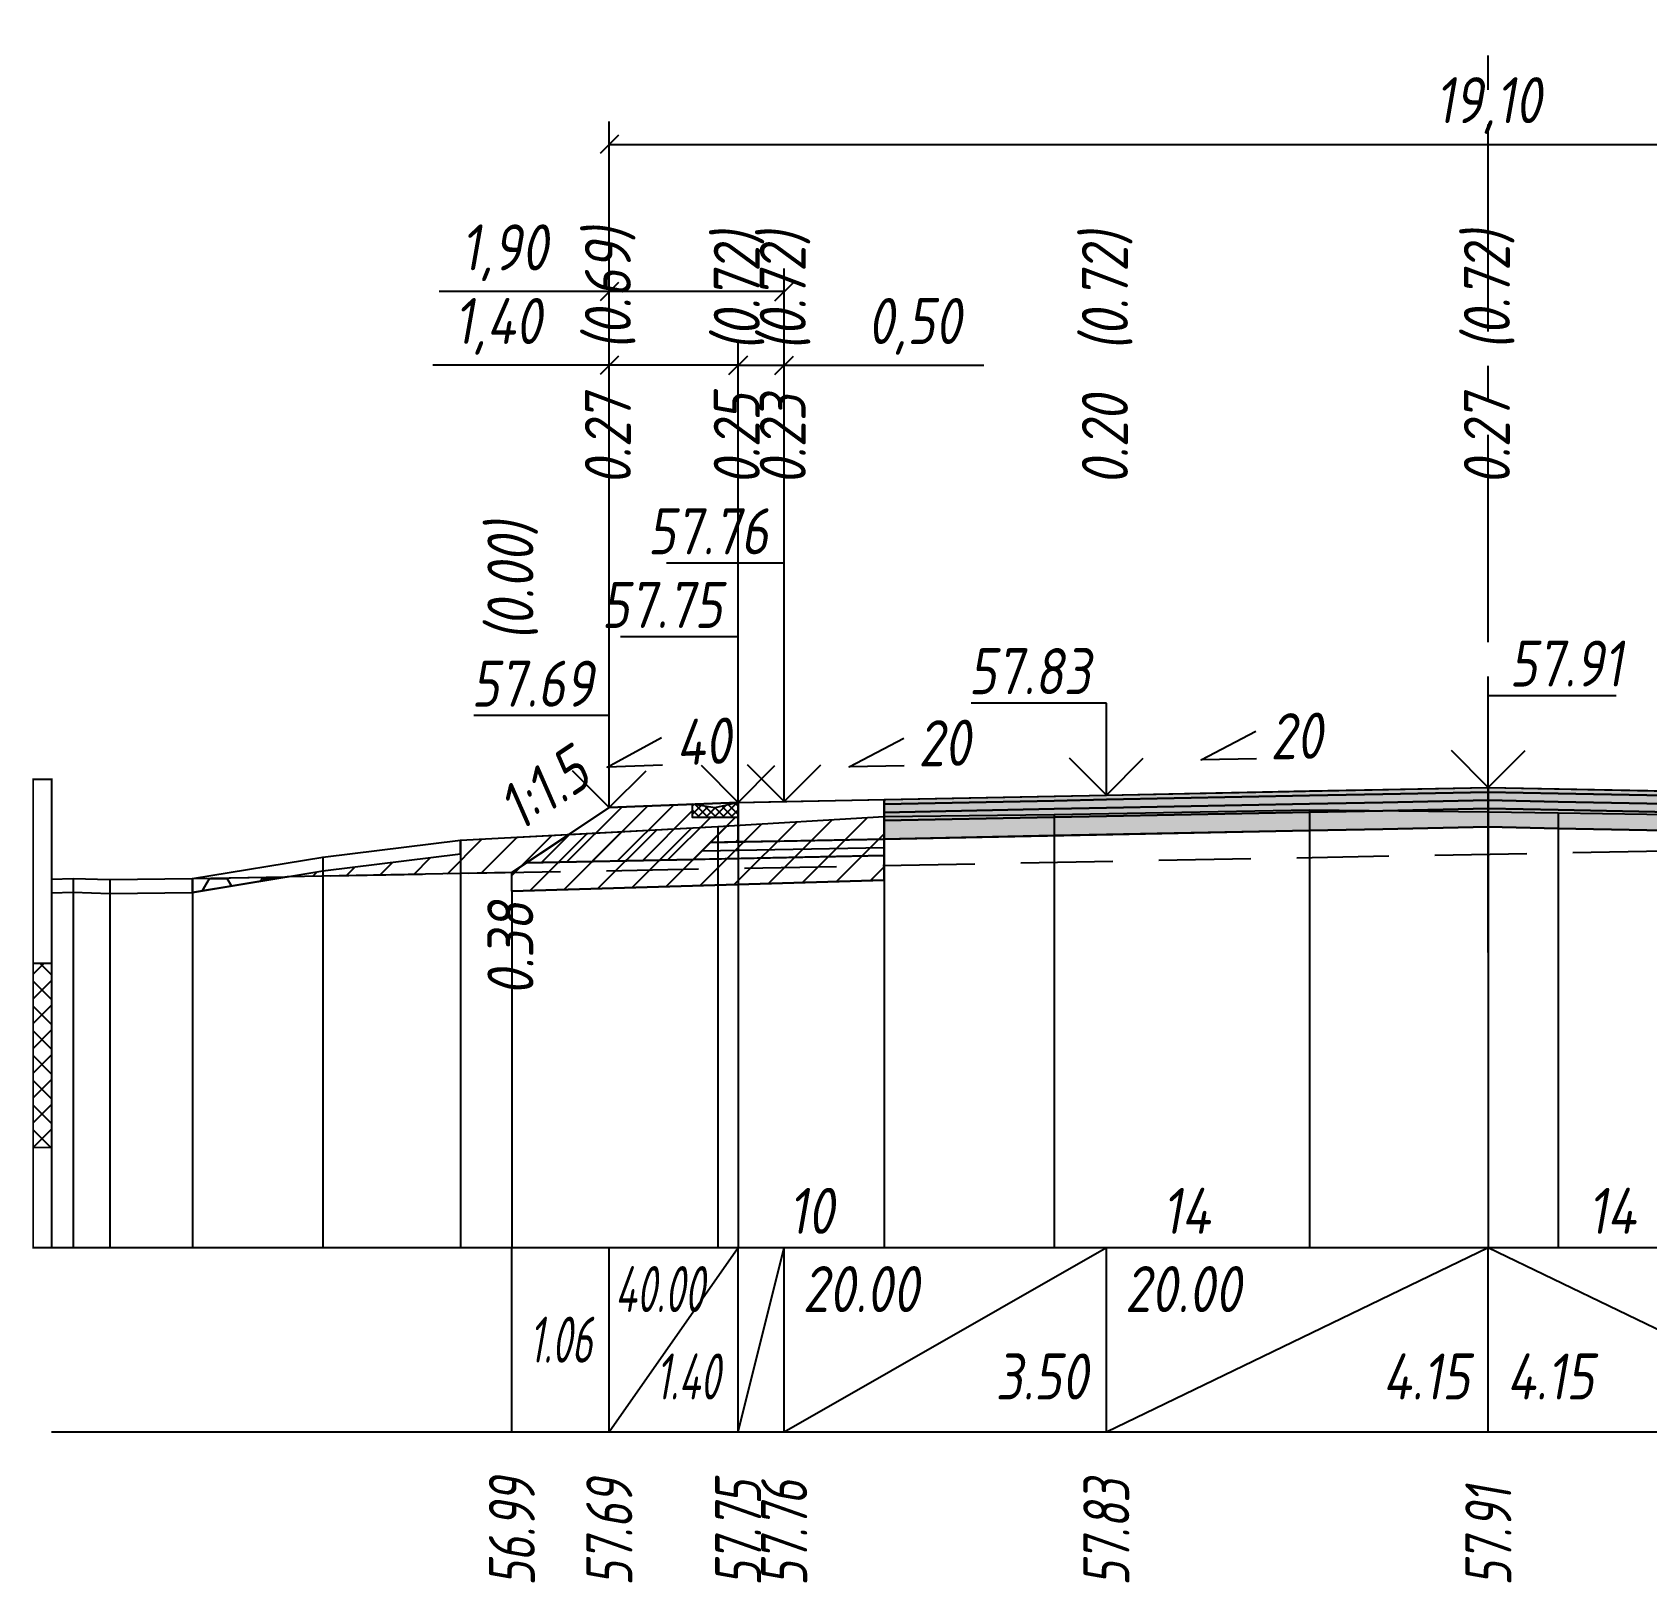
# Model space of a CAD drawing. Extents: x -717 to 1451, y -133302 to 233.
# Drawn here: x 78.9 to 166.6, y -65983.2 to -65899 of the extents above; entities that cross this region are included whole.
import ezdxf
from ezdxf.enums import TextEntityAlignment as Align

# ---------------------------------------------------------------- set-up
doc = ezdxf.new("R2010")
doc.units = 0
doc.linetypes.add('осевая2', pattern=[1.125, 0.75, -0.125, 0.125, -0.125])
doc.linetypes.add('штриховая', pattern=[0.75, 0.5, -0.25])
for name, color, linetype in [('Интерполированный поперечник', 2, 'Continuous'), ('Код_514', 1, 'Continuous'), ('Контур_0', 7, 'Continuous'), ('Контур_2521', 7, 'Continuous'), ('Контур_2564', 7, 'Continuous'), ('Контур_2660', 7, 'Continuous'), ('Контур_2665', 7, 'Continuous'), ('Контур_400', 7, 'Continuous'), ('Контур_508', 7, 'Continuous'), ('Контур_512', 7, 'Continuous'), ('Контур_513', 7, 'Continuous'), ('Контур_818', 7, 'Continuous'), ('Красный поперечник', 1, 'Continuous'), ('Линейка абсолютных высот', 7, 'Continuous'), ('Объём_2501', 7, 'Continuous'), ('Объём_2564', 7, 'Continuous'), ('Объём_2650', 7, 'Continuous'), ('Объём_2660', 7, 'Continuous'), ('Объём_2661', 7, 'Continuous'), ('Объём_2665', 7, 'Continuous'), ('Объём_2666', 7, 'Continuous'), ('Объём_2667', 7, 'Continuous'), ('Объём_2668', 7, 'Continuous'), ('Объём_2669', 7, 'Continuous'), ('Объём_2675', 7, 'Continuous'), ('Объём_2753', 7, 'Continuous'), ('Ось', 1, 'осевая2'), ('Откосы', 7, 'Continuous'), ('Отметки покрытия', 7, 'Continuous'), ('Рабочие отметки', 7, 'Continuous'), ('Рабочие отметки доп.', 7, 'Continuous'), ('Слои выравнивания', 7, 'Continuous'), ('Таблица', 7, 'Continuous'), ('Уклоны проезжей части', 7, 'Continuous'), ('Черный поперечник', 3, 'Continuous')]:
    doc.layers.add(name, color=color, linetype=linetype)
for name, color, linetype, true_color in [('Контур_2540', 2, 'Continuous', 0xffff00), ('Контур_2560', 2, 'Continuous', 0xffff00), ('Контур_2561', 7, 'Continuous', 0xff8040), ('Контур_2562', 3, 'Continuous', 0x00ff00), ('Контур_2563', 7, 'Continuous', 0xff8000), ('Контур_2570', 7, 'Continuous', 0x80ff00), ('Контур_2725', 7, 'Continuous', 0x323232), ('Контур_2736', 4, 'Continuous', 0x00ffff), ('Контур_2737', 4, 'Continuous', 0x00ffff), ('Контур_2738', 4, 'Continuous', 0x00ffff), ('Контур_2739', 4, 'Continuous', 0x00ffff), ('Контур_2741', 4, 'Continuous', 0x00ffff), ('Контур_2742', 4, 'Continuous', 0x00ffff), ('Контур_2743', 4, 'Continuous', 0x00ffff), ('Контур_2744', 7, 'Continuous', 0xa4ffff), ('Контур_2745', 7, 'Continuous', 0xa4ffff), ('Контур_2747', 4, 'Continuous', 0x00ffff), ('Контур_2748', 4, 'Continuous', 0x00ffff), ('Контур_2749', 4, 'Continuous', 0x00ffff), ('Контур_2750', 4, 'Continuous', 0x00ffff), ('Контур_2751', 4, 'Continuous', 0x00ffff), ('Контур_2752', 4, 'Continuous', 0x00ffff), ('Контур_2760', 7, 'Continuous', 0x323232), ('Контур_2761', 7, 'Continuous', 0x323232), ('Контур_2762', 7, 'Continuous', 0x323232), ('Контур_2763', 7, 'Continuous', 0x323232), ('Контур_402', 7, 'Continuous', 0xff6464), ('Контур_703', 4, 'Continuous', 0x00ffff), ('Контур_705', 4, 'Continuous', 0x00ffff), ('Контур_707', 4, 'Continuous', 0x00ffff), ('Контур_720', 131, 'Continuous', 0xaaffff), ('Объём_2500', 7, 'Continuous', 0xc0c0c0), ('Объём_2520', 7, 'Continuous', 0x80ffff), ('Объём_2540', 2, 'Continuous', 0xffff00), ('Объём_2560', 2, 'Continuous', 0xffff00), ('Объём_2561', 7, 'Continuous', 0xff8040), ('Объём_2562', 3, 'Continuous', 0x00ff00), ('Объём_2563', 7, 'Continuous', 0xff8000), ('Объём_2600', 7, 'Continuous', 0x808000), ('Объём_2746', 2, 'Continuous', 0xffff00)]:
    doc.layers.add(name, color=color, linetype=linetype, true_color=true_color)
doc.styles.get("Standard").update_dxf_attribs({"font": 'txt', "height": 2.5})
doc.styles.add('М', font='romand.shx', dxfattribs={"width": 0.8, "oblique": 10, "height": 2.5})
doc.dimstyles.new('ISO-25', dxfattribs={"dimtxt": 2.5, "dimasz": 2.5, "dimexe": 1.25, "dimexo": 0.625, "dimtad": 1, "dimtxsty": 'Standard', "dimcen": 2.5, "dimadec": 0, "dimazin": 0, "dimtfac": 1, "dimtmove": 0, "dimatfit": 3, "dimfxl": 1, "dimarcsym": 0})

# ---------------------------------------------------------------- blocks, each defined once
blk = doc.blocks.new('_Oblique')
at = {"color": 0, "linetype": 'ByBlock', "lineweight": -2}
blk.add_line((-0.5, -0.5), (0.5, 0.5), dxfattribs=at)
blk = doc.blocks.new('*D1588')
at = {"color": 0, "lineweight": -2, "transparency": 16777216}
for p, q in [((110.293, -65940.527), (110.293, -65915.807)), ((117.293, -65940.247), (117.293, -65915.807)), ((110.293, -65917.057), (100.703, -65917.057)), ((117.293, -65917.057), (110.293, -65917.057))]:
    blk.add_line(p, q, dxfattribs=at)
at = {"layer": 'Defpoints', "color": 0, "transparency": 16777216}
for p in [(117.293, -65917.057), (110.293, -65941.152), (117.293, -65940.872)]:
    blk.add_point(p, dxfattribs=at)
at = {"color": 0, "lineweight": -2, "transparency": 16777216, "rotation": 180}
blk.add_blockref('_Oblique', (110.293, -65917.057), dxfattribs=at)
at = {"color": 0, "lineweight": -2, "transparency": 16777216}
blk.add_blockref('_Oblique', (117.293, -65917.057), dxfattribs=at)
at = {"color": 0, "transparency": 16777216, "insert": (104.243, -65914.944), "char_height": 2.5, "width": 8.75, "attachment_point": 5, "style": 'М'}
blk.add_mtext('1,40', dxfattribs=at)
blk = doc.blocks.new('*D1590')
at = {"color": 0, "lineweight": -2, "transparency": 16777216}
for p, q in [((117.293, -65940.247), (117.293, -65915.807)), ((119.793, -65940.197), (119.793, -65915.807)), ((117.293, -65917.057), (119.793, -65917.057)), ((119.793, -65917.057), (130.632, -65917.057))]:
    blk.add_line(p, q, dxfattribs=at)
at = {"layer": 'Defpoints', "color": 0, "transparency": 16777216}
for p in [(119.793, -65917.057), (117.293, -65940.872), (119.793, -65940.822)]:
    blk.add_point(p, dxfattribs=at)
at = {"color": 0, "lineweight": -2, "transparency": 16777216, "rotation": 180}
blk.add_blockref('_Oblique', (117.293, -65917.057), dxfattribs=at)
at = {"color": 0, "lineweight": -2, "transparency": 16777216}
blk.add_blockref('_Oblique', (119.793, -65917.057), dxfattribs=at)
at = {"color": 0, "transparency": 16777216, "insert": (126.871, -65914.944), "char_height": 2.5, "width": 9.16667, "attachment_point": 5, "style": 'М'}
blk.add_mtext('0,50', dxfattribs=at)
blk = doc.blocks.new('*D1593')
at = {"color": 0, "lineweight": -2, "transparency": 16777216}
for p, q in [((110.293, -65940.527), (110.293, -65911.807)), ((119.793, -65940.197), (119.793, -65911.807)), ((110.293, -65913.057), (101.055, -65913.057)), ((119.793, -65913.057), (110.293, -65913.057))]:
    blk.add_line(p, q, dxfattribs=at)
at = {"layer": 'Defpoints', "color": 0, "transparency": 16777216}
for p in [(119.793, -65913.057), (110.293, -65941.152), (119.793, -65940.822)]:
    blk.add_point(p, dxfattribs=at)
at = {"color": 0, "lineweight": -2, "transparency": 16777216, "rotation": 180}
blk.add_blockref('_Oblique', (110.293, -65913.057), dxfattribs=at)
at = {"color": 0, "lineweight": -2, "transparency": 16777216}
blk.add_blockref('_Oblique', (119.793, -65913.057), dxfattribs=at)
at = {"color": 0, "transparency": 16777216, "insert": (104.596, -65910.944), "char_height": 2.5, "width": 8.75, "attachment_point": 5, "style": 'М'}
blk.add_mtext('1,90', dxfattribs=at)
blk = doc.blocks.new('*D1594')
at = {"color": 0, "lineweight": -2, "transparency": 16777216}
for p, q in [((110.293, -65940.527), (110.293, -65903.807)), ((205.793, -65940.527), (205.793, -65903.807)), ((110.293, -65905.057), (205.793, -65905.057))]:
    blk.add_line(p, q, dxfattribs=at)
at = {"layer": 'Defpoints', "color": 0, "transparency": 16777216}
for p in [(205.793, -65905.057), (110.293, -65941.152), (205.793, -65941.152)]:
    blk.add_point(p, dxfattribs=at)
at = {"color": 0, "lineweight": -2, "transparency": 16777216, "rotation": 180}
blk.add_blockref('_Oblique', (110.293, -65905.057), dxfattribs=at)
at = {"color": 0, "lineweight": -2, "transparency": 16777216}
blk.add_blockref('_Oblique', (205.793, -65905.057), dxfattribs=at)
at = {"color": 0, "transparency": 16777216, "insert": (158.043, -65902.944), "char_height": 2.5, "width": 10.41667, "attachment_point": 5, "style": 'М'}
blk.add_mtext('19,10', dxfattribs=at)

msp = doc.modelspace()

# ---------------------------------------------------------------- hatches: boundary and pattern name
h = msp.add_hatch()
h.set_pattern_fill('ANSI37', color=256, scale=0.1)
h.set_pattern_definition([(45, (116.0429, -65941.10966), (-0.22451, 0.22451), []), (135, (116.0429, -65941.10966), (-0.22451, -0.22451), [])])
h.paths.add_polyline_path([(114.795, -65940.91), (114.793, -65941.613), (117.293, -65941.613), (117.293, -65940.81), (116.035, -65941.11)])
at = {"layer": 'Линейка абсолютных высот'}
h = msp.add_hatch(dxfattribs=at)
h.set_pattern_fill('ANSI37', scale=0.3, style=0)
h.set_pattern_definition([(45.0000013, (0, 0), (-0.67351924, 0.673519211), []), (135.0000003, (0, 0), (-0.673519222, -0.67351923), [])])
h.paths.add_polyline_path([(80, -65959.557), (80, -65949.557), (79, -65949.557), (79, -65959.557)])
at = {"layer": 'Объём_2563'}
h = msp.add_hatch(dxfattribs=at)
h.set_pattern_fill('ANSI31', color=256, scale=0.3)
h.paths.add_polyline_path([(110.293, -65941.09), (114.795, -65940.91), (114.795, -65941.613), (117.293, -65941.613), (117.293, -65942.96), (115.793, -65942.99), (114.875, -65943.908), (105.793, -65944.09)])
at = {"layer": 'Объём_2600'}
h = msp.add_hatch(dxfattribs=at)
h.set_pattern_fill('ANSI31', color=6, scale=0.4)
h.paths.add_polyline_path([(94.737, -65944.527), (102.208, -65943.609), (102.208, -65942.859), (116.19, -65942.121), (125.227, -65941.571), (125.227, -65945.029), (105, -65945.636), (105, -65944.618), (92.787, -65944.848)])
h = msp.add_hatch(dxfattribs=at)
h.set_pattern_fill('HONEY', color=5, scale=0.3)
h.paths.add_polyline_path([(87.65, -65945.695), (87.65, -65944.945), (92.787, -65944.848)])
at = {"layer": 'Слои выравнивания'}
for color, points in [(2, [(125.227, -65940.651), (134.452, -65940.466), (137.293, -65940.41), (148.329, -65940.189), (152.304, -65940.109), (158.043, -65939.995), (158.043, -65940.245), (152.304, -65940.359), (148.329, -65940.439), (137.293, -65940.66), (134.452, -65940.716), (125.227, -65940.901)]), (3, [(125.227, -65940.901), (134.452, -65940.716), (137.293, -65940.66), (148.329, -65940.439), (152.304, -65940.359), (158.043, -65940.245), (158.043, -65940.695), (152.304, -65940.809), (148.329, -65940.889), (137.293, -65941.11), (134.452, -65941.166), (125.227, -65941.351)]), (4, [(125.227, -65941.351), (134.452, -65941.166), (137.293, -65941.11), (148.329, -65940.889), (152.304, -65940.809), (158.043, -65940.695), (158.043, -65941.145), (152.304, -65941.259), (148.329, -65941.339), (137.293, -65941.56), (134.452, -65941.616), (125.227, -65941.801)]), (2, [(158.043, -65939.995), (161.844, -65940.071), (171.462, -65940.263), (171.462, -65940.513), (161.844, -65940.321), (158.043, -65940.245)]), (3, [(158.043, -65940.245), (161.844, -65940.321), (171.462, -65940.513), (171.462, -65940.963), (161.844, -65940.771), (158.043, -65940.695)]), (4, [(158.043, -65940.695), (161.844, -65940.771), (171.462, -65940.963), (171.462, -65941.413), (161.844, -65941.221), (158.043, -65941.145)]), (5, [(125.227, -65941.801), (134.452, -65941.616), (137.293, -65941.56), (148.329, -65941.339), (152.304, -65941.259), (158.043, -65941.145), (158.043, -65942.145), (152.304, -65942.259), (148.329, -65942.339), (137.293, -65942.56), (134.452, -65942.616), (125.227, -65942.801)]), (5, [(158.043, -65941.145), (161.844, -65941.221), (171.462, -65941.413), (171.462, -65942.413), (161.844, -65942.221), (158.043, -65942.145)])]:
    msp.add_hatch(color=color, dxfattribs=at).paths.add_polyline_path(points)

# ---------------------------------------------------------------- linework, layer by layer
msp.add_lwpolyline([(114.795, -65940.91), (114.793, -65941.613), (117.293, -65941.613), (117.293, -65940.81), (116.035, -65941.11), (114.795, -65940.91)])
at = {"layer": 'Интерполированный поперечник', "linetype": 'штриховая', "ltscale": 10, "flags": 128}
msp.add_lwpolyline([(87.65, -65944.945), (215.205, -65942.542)], dxfattribs=at)
at = {"layer": 'Код_514'}
for p, q in [((105, -65975), (105, -65965)), ((110.293, -65975), (110.293, -65965)), ((110.293, -65975), (117.293, -65965)), ((117.293, -65975), (117.293, -65965)), ((117.293, -65975), (119.793, -65965)), ((119.793, -65975), (119.793, -65965)), ((119.793, -65975), (137.293, -65965)), ((137.293, -65975), (137.293, -65965)), ((137.293, -65975), (158.043, -65965)), ((158.043, -65975), (158.043, -65965)), ((158.043, -65965), (178.793, -65975))]:
    msp.add_line(p, q, dxfattribs=at)
at = {"layer": 'Контур_0', "flags": 128}
for points in [[(119.793, -65942.91), (117.293, -65942.96), (117.293, -65940.81), (125.227, -65940.651), (125.227, -65942.801), (119.793, -65942.91), (119.793, -65942.91)], [(110.293, -65941.09), (105, -65944.618), (105, -65944.618), (105, -65944.618), (105, -65944.618), (105, -65944.618), (105, -65944.618), (105, -65944.618), (105, -65944.618), (105, -65944.618), (105, -65944.618), (105, -65944.618), (105, -65944.618), (105, -65944.618), (105, -65944.618), (105, -65944.618)], [(110.293, -65941.09), (105, -65944.618), (105, -65944.618), (105, -65944.618), (105, -65944.618), (105, -65944.618), (105, -65944.618), (105, -65944.618), (105, -65944.618), (105, -65944.618), (105, -65944.618), (105, -65944.618), (105, -65944.618), (105, -65944.618), (105, -65944.618), (105, -65944.618), (105, -65944.618), (105, -65944.618), (105, -65944.618), (105, -65944.618), (105, -65944.618), (105, -65944.618), (105, -65944.618), (105, -65944.618), (105, -65944.618), (105, -65944.618), (105, -65944.618), (105, -65944.618), (105, -65944.618), (105, -65944.618)], [(105.793, -65944.09), (114.875, -65943.908), (115.793, -65942.99), (117.293, -65942.96)], [(115.793, -65942.99), (125.227, -65942.801), (125.227, -65943.701), (114.875, -65943.908), (115.793, -65942.99), (115.793, -65942.99)]]:
    msp.add_lwpolyline(points, dxfattribs=at)
at = {"layer": 'Контур_2521', "color": 250, "flags": 128}
msp.add_lwpolyline([(115.334, -65943.449), (125.227, -65943.251)], dxfattribs=at)
at = {"layer": 'Контур_2540', "flags": 128}
msp.add_lwpolyline([(105.793, -65944.09), (125.227, -65943.701), (125.227, -65945.029), (105, -65945.636), (105, -65944.618), (105.793, -65944.09), (105.793, -65944.09)], dxfattribs=at)
at = {"layer": 'Контур_2560', "flags": 128}
msp.add_lwpolyline([(110.293, -65941.09), (110.293, -65941.09), (110.293, -65941.09), (117.293, -65940.81)], dxfattribs=at)
at = {"layer": 'Контур_2561', "flags": 128}
msp.add_lwpolyline([(117.293, -65940.81), (117.293, -65940.81), (110.293, -65941.09), (110.293, -65941.09), (117.293, -65940.81)], dxfattribs=at)
at = {"layer": 'Контур_2562', "flags": 128}
msp.add_lwpolyline([(110.293, -65941.09), (110.293, -65941.09), (110.293, -65941.09), (110.293, -65941.09), (110.293, -65941.09)], dxfattribs=at)
at = {"layer": 'Контур_2563', "flags": 128}
msp.add_lwpolyline([(110.293, -65941.09), (117.293, -65940.81), (117.293, -65942.96), (115.793, -65942.99), (114.875, -65943.908), (105.793, -65944.09), (110.293, -65941.09), (110.293, -65941.09)], dxfattribs=at)
at = {"layer": 'Контур_2564', "flags": 128}
msp.add_lwpolyline([(110.293, -65941.09), (117.293, -65940.81)], dxfattribs=at)
at = {"layer": 'Контур_2570', "flags": 128}
msp.add_lwpolyline([(80, -65945.731), (81.177, -65945.692), (83.156, -65945.75), (87.65, -65945.695), (87.65, -65945.695), (94.737, -65944.527), (102.208, -65943.609), (102.208, -65942.859), (116.19, -65942.121), (125.227, -65941.571), (134.452, -65941.47), (148.329, -65941.212), (158.043, -65941.328), (161.844, -65941.373), (171.462, -65941.516)], dxfattribs=at)
at = {"layer": 'Контур_2660', "flags": 128}
msp.add_lwpolyline([(105, -65945.636), (125.227, -65945.029)], dxfattribs=at)
at = {"layer": 'Контур_2665', "flags": 128}
msp.add_lwpolyline([(110.293, -65941.09), (110.293, -65941.09)], dxfattribs=at)
at = {"layer": 'Контур_2725', "flags": 128}
msp.add_lwpolyline([(125.227, -65942.801), (134.452, -65942.616), (137.293, -65942.56), (148.329, -65942.339), (152.304, -65942.259), (158.043, -65942.145), (161.844, -65942.221), (171.462, -65942.413)], dxfattribs=at)
at = {"layer": 'Контур_2736', "flags": 128}
msp.add_lwpolyline([(110.293, -65941.09), (105, -65944.618)], dxfattribs=at)
at = {"layer": 'Контур_2737', "flags": 128}
msp.add_lwpolyline([(105, -65944.618), (105, -65944.618)], dxfattribs=at)
at = {"layer": 'Контур_2738', "flags": 128}
msp.add_lwpolyline([(105, -65944.618), (105, -65944.618)], dxfattribs=at)
at = {"layer": 'Контур_2739', "flags": 128}
msp.add_lwpolyline([(105, -65944.618), (105, -65944.618)], dxfattribs=at)
at = {"layer": 'Контур_2741', "flags": 128}
msp.add_lwpolyline([(105, -65944.618), (105, -65944.618)], dxfattribs=at)
at = {"layer": 'Контур_2742', "flags": 128}
msp.add_lwpolyline([(105, -65944.618), (105, -65944.618)], dxfattribs=at)
at = {"layer": 'Контур_2743', "flags": 128}
msp.add_lwpolyline([(105, -65944.618), (105, -65944.618)], dxfattribs=at)
at = {"layer": 'Контур_2744', "flags": 128}
msp.add_lwpolyline([(105, -65944.618), (105, -65944.618)], dxfattribs=at)
msp.add_lwpolyline([(105, -65944.618), (105, -65944.618)], dxfattribs=at)
msp.add_lwpolyline([(105, -65944.618), (105, -65944.618)], dxfattribs=at)
msp.add_lwpolyline([(105, -65944.618), (105, -65944.618)], dxfattribs=at)
msp.add_lwpolyline([(105, -65944.618), (105, -65944.618)], dxfattribs=at)
msp.add_lwpolyline([(105, -65944.618), (105, -65944.618)], dxfattribs=at)
at = {"layer": 'Контур_2745', "flags": 128}
msp.add_lwpolyline([(105, -65944.618), (105, -65944.618)], dxfattribs=at)
msp.add_lwpolyline([(105, -65944.618), (105, -65944.618)], dxfattribs=at)
msp.add_lwpolyline([(105, -65944.618), (105, -65944.618)], dxfattribs=at)
msp.add_lwpolyline([(105, -65944.618), (105, -65944.618)], dxfattribs=at)
msp.add_lwpolyline([(105, -65944.618), (105, -65944.618)], dxfattribs=at)
msp.add_lwpolyline([(105, -65944.618), (105, -65944.618)], dxfattribs=at)
at = {"layer": 'Контур_2747', "flags": 128}
msp.add_lwpolyline([(105, -65944.618), (105, -65944.618)], dxfattribs=at)
at = {"layer": 'Контур_2748', "flags": 128}
msp.add_lwpolyline([(105, -65944.618), (105, -65944.618)], dxfattribs=at)
at = {"layer": 'Контур_2749', "flags": 128}
msp.add_lwpolyline([(105, -65944.618), (105, -65944.618)], dxfattribs=at)
at = {"layer": 'Контур_2750', "flags": 128}
msp.add_lwpolyline([(105, -65944.618), (105, -65944.618)], dxfattribs=at)
at = {"layer": 'Контур_2751', "flags": 128}
msp.add_lwpolyline([(105, -65944.618), (105, -65944.618)], dxfattribs=at)
at = {"layer": 'Контур_2752', "flags": 128}
msp.add_lwpolyline([(105, -65944.618), (105, -65944.618)], dxfattribs=at)
at = {"layer": 'Контур_2760', "flags": 128}
msp.add_lwpolyline([(125.227, -65940.651), (134.452, -65940.466), (137.293, -65940.41), (148.329, -65940.189), (152.304, -65940.109), (158.043, -65939.995), (161.844, -65940.071), (171.462, -65940.263)], dxfattribs=at)
at = {"layer": 'Контур_2761', "flags": 128}
msp.add_lwpolyline([(125.227, -65940.901), (134.452, -65940.716), (137.293, -65940.66), (148.329, -65940.439), (152.304, -65940.359), (158.043, -65940.245), (161.844, -65940.321), (171.462, -65940.513)], dxfattribs=at)
at = {"layer": 'Контур_2762', "flags": 128}
msp.add_lwpolyline([(125.227, -65941.351), (134.452, -65941.166), (137.293, -65941.11), (148.329, -65940.889), (152.304, -65940.809), (158.043, -65940.695), (161.844, -65940.771), (171.462, -65940.963)], dxfattribs=at)
at = {"layer": 'Контур_2763', "flags": 128}
msp.add_lwpolyline([(125.227, -65941.801), (134.452, -65941.616), (137.293, -65941.56), (148.329, -65941.339), (152.304, -65941.259), (158.043, -65941.145), (161.844, -65941.221), (171.462, -65941.413)], dxfattribs=at)
at = {"layer": 'Контур_400', "flags": 128}
for points in [[(117.293, -65940.81), (119.793, -65940.76), (119.793, -65940.76), (119.793, -65940.76), (119.793, -65940.76), (119.793, -65940.76), (119.793, -65940.76), (137.293, -65940.41), (158.043, -65939.995)], [(158.043, -65939.995), (178.793, -65940.41), (196.293, -65940.76), (196.293, -65940.76), (196.293, -65940.76), (196.293, -65940.76), (196.293, -65940.76), (196.293, -65940.76), (198.793, -65940.81)]]:
    msp.add_lwpolyline(points, dxfattribs=at)
at = {"layer": 'Контур_402', "flags": 128}
msp.add_lwpolyline([(105, -65945.636), (125.227, -65945.029), (125.227, -65942.801), (158.043, -65942.145), (171.462, -65942.413), (171.462, -65944.447), (212.684, -65945.684)], dxfattribs=at)
at = {"layer": 'Контур_508', "flags": 128}
msp.add_lwpolyline([(105, -65945.636), (125.227, -65945.029), (125.227, -65942.801), (158.043, -65942.145), (171.462, -65942.413), (171.462, -65944.447), (212.684, -65945.684), (212.684, -65944.223), (215.205, -65942.542)], dxfattribs=at)
at = {"layer": 'Контур_512', "flags": 128}
msp.add_lwpolyline([(105, -65945.636), (125.227, -65945.029)], dxfattribs=at)
at = {"layer": 'Контур_513', "flags": 128}
msp.add_lwpolyline([(105, -65945.636), (125.227, -65945.029), (125.227, -65942.801), (158.043, -65942.145), (171.462, -65942.413), (171.462, -65944.447), (212.684, -65945.684), (212.684, -65944.223), (215.205, -65942.542)], dxfattribs=at)
at = {"layer": 'Контур_703', "flags": 128}
for points in [[(110.293, -65941.09), (105, -65944.618)], [(105, -65944.618), (105, -65944.618)]]:
    msp.add_lwpolyline(points, dxfattribs=at)
at = {"layer": 'Контур_705', "flags": 128}
msp.add_lwpolyline([(105, -65944.618), (105, -65944.618)], dxfattribs=at)
at = {"layer": 'Контур_707', "flags": 128}
msp.add_lwpolyline([(105, -65944.618), (105, -65944.618)], dxfattribs=at)
at = {"layer": 'Контур_720', "flags": 128}
msp.add_lwpolyline([(105, -65944.618), (105, -65944.618)], dxfattribs=at)
at = {"layer": 'Контур_818', "flags": 128}
msp.add_lwpolyline([(105, -65942.712), (116.19, -65942.121), (125.227, -65941.571), (134.452, -65941.47), (148.329, -65941.212), (158.043, -65941.328), (161.844, -65941.373), (171.462, -65941.516), (181.4, -65942.012), (194.684, -65942.772), (194.684, -65943.522), (196.772, -65943.818), (199.798, -65944.04), (205.513, -65943.634), (211.224, -65942.872), (212.715, -65943.31), (215.205, -65943.292)], dxfattribs=at)
at = {"layer": 'Красный поперечник'}
for p, q in [((119.793, -65940.76), (137.293, -65940.41)), ((137.293, -65940.41), (158.043, -65939.995)), ((158.043, -65939.995), (178.793, -65940.41)), ((105, -65944.618), (110.293, -65941.09)), ((110.293, -65941.09), (117.293, -65940.81)), ((117.293, -65940.81), (119.793, -65940.76)), ((125.227, -65945.029), (125.227, -65965)), ((105, -65945.636), (105, -65965))]:
    msp.add_line(p, q, dxfattribs=at)
at = {"layer": 'Линейка абсолютных высот', "color": 7, "const_width": 0.1, "flags": 128}
for points in [[(80, -65949.557), (80, -65939.557), (79, -65939.557), (79, -65949.557), (80, -65949.557)], [(80, -65959.557), (80, -65949.557), (79, -65949.557), (79, -65959.557), (80, -65959.557)], [(80, -65965), (80, -65959.557), (79, -65959.557), (79, -65965), (80, -65965)]]:
    msp.add_lwpolyline(points, dxfattribs=at)
at = {"layer": 'Объём_2500', "flags": 128}
msp.add_lwpolyline([(119.793, -65942.91), (117.293, -65942.96), (117.293, -65940.81), (125.227, -65940.651), (125.227, -65942.801), (119.793, -65942.91), (119.793, -65942.91)], dxfattribs=at)
at = {"layer": 'Объём_2501', "flags": 128}
for points in [[(117.293, -65940.81), (119.793, -65940.76), (119.793, -65940.76), (119.793, -65940.76), (119.793, -65940.76), (119.793, -65940.76), (119.793, -65940.76), (137.293, -65940.41), (158.043, -65939.995)], [(158.043, -65939.995), (178.793, -65940.41), (196.293, -65940.76), (196.293, -65940.76), (196.293, -65940.76), (196.293, -65940.76), (196.293, -65940.76), (196.293, -65940.76), (198.793, -65940.81)]]:
    msp.add_lwpolyline(points, dxfattribs=at)
at = {"layer": 'Объём_2520', "color": 250, "flags": 128}
msp.add_lwpolyline([(115.793, -65942.99), (125.227, -65942.801), (125.227, -65943.701), (114.875, -65943.908), (115.793, -65942.99), (115.793, -65942.99)], dxfattribs=at)
at = {"layer": 'Объём_2540', "flags": 128}
msp.add_lwpolyline([(105.793, -65944.09), (125.227, -65943.701), (125.227, -65945.029), (105, -65945.636), (105, -65944.618), (105.793, -65944.09), (105.793, -65944.09)], dxfattribs=at)
at = {"layer": 'Объём_2560', "flags": 128}
msp.add_lwpolyline([(110.293, -65941.09), (110.293, -65941.09), (110.293, -65941.09), (117.293, -65940.81)], dxfattribs=at)
at = {"layer": 'Объём_2561', "flags": 128}
msp.add_lwpolyline([(117.293, -65940.81), (117.293, -65940.81), (110.293, -65941.09), (110.293, -65941.09), (117.293, -65940.81)], dxfattribs=at)
at = {"layer": 'Объём_2562', "flags": 128}
msp.add_lwpolyline([(110.293, -65941.09), (110.293, -65941.09), (110.293, -65941.09), (110.293, -65941.09), (110.293, -65941.09)], dxfattribs=at)
at = {"layer": 'Объём_2563', "color": 250, "flags": 128}
msp.add_lwpolyline([(110.293, -65941.09), (114.795, -65940.91), (114.795, -65941.613), (117.293, -65941.613), (117.293, -65942.96), (115.793, -65942.99), (114.875, -65943.908), (105.793, -65944.09), (110.293, -65941.09), (110.293, -65941.09)], dxfattribs=at)
at = {"layer": 'Объём_2564', "flags": 128}
msp.add_lwpolyline([(110.293, -65941.09), (117.293, -65940.81)], dxfattribs=at)
at = {"layer": 'Объём_2600', "color": 5, "flags": 128}
msp.add_lwpolyline([(87.65, -65945.695), (87.65, -65944.945), (92.787, -65944.848), (87.65, -65945.695), (87.65, -65945.695)], dxfattribs=at)
at = {"layer": 'Объём_2650', "color": 6, "flags": 128}
msp.add_lwpolyline([(94.737, -65944.527), (102.208, -65943.609), (102.208, -65942.859), (116.19, -65942.121), (125.227, -65941.571), (125.227, -65945.029), (105, -65945.636), (105, -65944.618), (92.787, -65944.848), (94.737, -65944.527), (94.737, -65944.527)], dxfattribs=at)
at = {"layer": 'Объём_2660', "flags": 128}
msp.add_lwpolyline([(105, -65945.636), (125.227, -65945.029)], dxfattribs=at)
at = {"layer": 'Объём_2661', "flags": 128}
msp.add_lwpolyline([(110.293, -65941.09), (105, -65944.618)], dxfattribs=at)
at = {"layer": 'Объём_2665', "flags": 128}
msp.add_lwpolyline([(110.293, -65941.09), (110.293, -65941.09)], dxfattribs=at)
at = {"layer": 'Объём_2666', "flags": 128}
msp.add_lwpolyline([(110.293, -65941.09), (105, -65944.618)], dxfattribs=at)
at = {"layer": 'Объём_2667', "flags": 128}
msp.add_lwpolyline([(105, -65944.618), (105, -65944.618)], dxfattribs=at)
msp.add_lwpolyline([(105, -65944.618), (105, -65944.618)], dxfattribs=at)
at = {"layer": 'Объём_2668', "flags": 128}
msp.add_lwpolyline([(105, -65944.618), (105, -65944.618)], dxfattribs=at)
msp.add_lwpolyline([(105, -65944.618), (105, -65944.618)], dxfattribs=at)
at = {"layer": 'Объём_2669', "flags": 128}
msp.add_lwpolyline([(105, -65944.618), (105, -65944.618)], dxfattribs=at)
msp.add_lwpolyline([(105, -65944.618), (105, -65944.618)], dxfattribs=at)
at = {"layer": 'Объём_2675', "flags": 128}
msp.add_lwpolyline([(105, -65944.618), (105, -65944.618)], dxfattribs=at)
msp.add_lwpolyline([(105, -65944.618), (105, -65944.618)], dxfattribs=at)
msp.add_lwpolyline([(105, -65944.618), (105, -65944.618)], dxfattribs=at)
msp.add_lwpolyline([(105, -65944.618), (105, -65944.618)], dxfattribs=at)
msp.add_lwpolyline([(105, -65944.618), (105, -65944.618)], dxfattribs=at)
msp.add_lwpolyline([(105, -65944.618), (105, -65944.618)], dxfattribs=at)
msp.add_lwpolyline([(105, -65944.618), (105, -65944.618)], dxfattribs=at)
msp.add_lwpolyline([(105, -65944.618), (105, -65944.618)], dxfattribs=at)
msp.add_lwpolyline([(105, -65944.618), (105, -65944.618)], dxfattribs=at)
msp.add_lwpolyline([(105, -65944.618), (105, -65944.618)], dxfattribs=at)
msp.add_lwpolyline([(105, -65944.618), (105, -65944.618)], dxfattribs=at)
msp.add_lwpolyline([(105, -65944.618), (105, -65944.618)], dxfattribs=at)
at = {"layer": 'Объём_2746', "flags": 128}
msp.add_lwpolyline([(108.106, -65942.548), (116.19, -65942.121), (125.227, -65941.571), (125.227, -65945.029), (105, -65945.636), (105, -65944.618), (108.106, -65942.548), (108.106, -65942.548)], dxfattribs=at)
at = {"layer": 'Объём_2753', "flags": 128}
msp.add_lwpolyline([(125.227, -65940.651), (125.227, -65940.651)], dxfattribs=at)
at = {"layer": 'Ось', "ltscale": 15}
msp.add_line((158.043, -65948.971), (158.043, -65898.966), dxfattribs=at)
at = {"layer": 'Откосы', "color": 1, "flags": 128}
for points in [[(145.442, -65938.435), (142.443, -65938.495), (145.412, -65936.936)], [(113.183, -65938.779), (110.185, -65938.899), (113.123, -65937.28)], [(126.317, -65938.818), (123.318, -65938.878), (126.287, -65937.318)]]:
    msp.add_lwpolyline(points, dxfattribs=at)
at = {"layer": 'Отметки покрытия', "color": 1}
for p, q in [((119.793, -65927.81), (113.393, -65927.81)), ((119.793, -65940.76), (119.793, -65927.81)), ((117.293, -65931.81), (110.893, -65931.81)), ((117.293, -65940.81), (117.293, -65931.81)), ((137.293, -65935.41), (129.943, -65935.41)), ((137.293, -65940.41), (137.293, -65935.41)), ((158.043, -65939.995), (158.043, -65934.995)), ((158.043, -65934.995), (164.993, -65934.995)), ((110.293, -65936.09), (102.943, -65936.09)), ((110.293, -65941.09), (110.293, -65936.09)), ((158.043, -65939.995), (156.043, -65937.995)), ((158.043, -65939.995), (160.043, -65937.995)), ((117.293, -65940.81), (115.293, -65938.81)), ((117.293, -65940.81), (119.293, -65938.81)), ((119.793, -65940.76), (117.793, -65938.76)), ((119.793, -65940.76), (121.793, -65938.76)), ((137.293, -65940.41), (135.293, -65938.41)), ((137.293, -65940.41), (139.293, -65938.41)), ((110.293, -65941.09), (108.293, -65939.09)), ((110.293, -65941.09), (112.293, -65939.09))]:
    msp.add_line(p, q, dxfattribs=at)
at = {"layer": 'Слои выравнивания'}
for p, q in [((125.227, -65940.651), (125.227, -65965)), ((158.043, -65939.995), (158.043, -65965)), ((117.293, -65940.81), (117.293, -65965))]:
    msp.add_line(p, q, dxfattribs=at)
at = {"layer": 'Слои выравнивания', "color": 2, "flags": 128}
for points in [[(125.227, -65940.651), (134.452, -65940.466), (137.293, -65940.41), (148.329, -65940.189), (152.304, -65940.109), (158.043, -65939.995), (158.043, -65940.245), (152.304, -65940.359), (148.329, -65940.439), (137.293, -65940.66), (134.452, -65940.716), (125.227, -65940.901)], [(158.043, -65939.995), (161.844, -65940.071), (171.462, -65940.263), (171.462, -65940.513), (161.844, -65940.321), (158.043, -65940.245)]]:
    msp.add_lwpolyline(points, close=True, dxfattribs=at)
at = {"layer": 'Слои выравнивания', "color": 3, "flags": 128}
for points in [[(125.227, -65940.901), (134.452, -65940.716), (137.293, -65940.66), (148.329, -65940.439), (152.304, -65940.359), (158.043, -65940.245), (158.043, -65940.695), (152.304, -65940.809), (148.329, -65940.889), (137.293, -65941.11), (134.452, -65941.166), (125.227, -65941.351)], [(158.043, -65940.245), (161.844, -65940.321), (171.462, -65940.513), (171.462, -65940.963), (161.844, -65940.771), (158.043, -65940.695)]]:
    msp.add_lwpolyline(points, close=True, dxfattribs=at)
at = {"layer": 'Слои выравнивания', "color": 4, "flags": 128}
for points in [[(125.227, -65941.351), (134.452, -65941.166), (137.293, -65941.11), (148.329, -65940.889), (152.304, -65940.809), (158.043, -65940.695), (158.043, -65941.145), (152.304, -65941.259), (148.329, -65941.339), (137.293, -65941.56), (134.452, -65941.616), (125.227, -65941.801)], [(158.043, -65940.695), (161.844, -65940.771), (171.462, -65940.963), (171.462, -65941.413), (161.844, -65941.221), (158.043, -65941.145)]]:
    msp.add_lwpolyline(points, close=True, dxfattribs=at)
at = {"layer": 'Слои выравнивания', "color": 5, "flags": 128}
for points in [[(125.227, -65941.801), (134.452, -65941.616), (137.293, -65941.56), (148.329, -65941.339), (152.304, -65941.259), (158.043, -65941.145), (158.043, -65942.145), (152.304, -65942.259), (148.329, -65942.339), (137.293, -65942.56), (134.452, -65942.616), (125.227, -65942.801)], [(158.043, -65941.145), (161.844, -65941.221), (171.462, -65941.413), (171.462, -65942.413), (161.844, -65942.221), (158.043, -65942.145)]]:
    msp.add_lwpolyline(points, close=True, dxfattribs=at)
at = {"layer": 'Таблица'}
for p, q in [((80, -65965), (240.205, -65965)), ((80, -65975), (240.205, -65975))]:
    msp.add_line(p, q, dxfattribs=at)
at = {"layer": 'Черный поперечник', "color": 7}
for p, q in [((125.227, -65941.571), (125.227, -65965)), ((134.452, -65941.47), (134.452, -65965)), ((148.329, -65941.212), (148.329, -65965)), ((158.043, -65941.328), (158.043, -65965)), ((161.844, -65941.373), (161.844, -65965)), ((116.19, -65942.121), (116.19, -65965)), ((102.208, -65942.859), (102.208, -65965)), ((94.737, -65943.777), (94.737, -65965)), ((80, -65944.981), (80, -65965)), ((81.177, -65944.942), (81.177, -65965)), ((83.156, -65945), (83.156, -65965)), ((87.65, -65944.945), (87.65, -65965))]:
    msp.add_line(p, q, dxfattribs=at)
at = {"layer": 'Черный поперечник', "flags": 128}
msp.add_lwpolyline([(80, -65944.981), (81.177, -65944.942), (83.156, -65945), (87.65, -65944.945), (94.737, -65943.777), (102.208, -65942.859), (116.19, -65942.121), (125.227, -65941.571), (134.452, -65941.47), (148.329, -65941.212), (158.043, -65941.328), (161.844, -65941.373), (171.462, -65941.516), (181.4, -65942.012), (194.684, -65942.772), (196.772, -65943.068), (199.798, -65943.29), (205.513, -65942.884), (211.224, -65942.122), (212.715, -65942.56), (225.071, -65942.469), (238.802, -65942.394), (240.205, -65942.379)], dxfattribs=at)

# ---------------------------------------------------------------- texts
at = {"layer": 'Код_514', "style": 'М', "oblique": 10}
for s, width, p in [('40.00', 0.6, (110.593, -65966)), ('20.00', 0.8, (120.793, -65966)), ('20.00', 0.8, (138.293, -65966))]:
    msp.add_text(s, height=2.5, dxfattribs=dict(at, width=width)).set_placement(p, align=Align.TOP_LEFT)
at = {"layer": 'Код_514', "style": 'М', "oblique": 10, "width": 0.6}
msp.add_text('1.06', height=2.5, dxfattribs=at).set_placement((107.646, -65970), align=Align.MIDDLE_CENTER)
at = {"layer": 'Код_514', "style": 'М', "oblique": 10}
for s, width, p in [('1.40', 0.6, (116.293, -65974)), ('3.50', 0.8, (136.293, -65974)), ('4.15', 0.8, (157.043, -65974))]:
    msp.add_text(s, height=2.5, dxfattribs=dict(at, width=width)).set_placement(p, align=Align.BOTTOM_RIGHT)
at = {"layer": 'Код_514', "style": 'М', "oblique": 10, "width": 0.8}
msp.add_text('4.15', height=2.5, dxfattribs=at).set_placement((159.043, -65974), align=Align.BOTTOM_LEFT)
at = {"layer": 'Код_514', "style": 'М', "oblique": 10, "width": 0.7}
for s, p in [('56.99', (105, -65983.382)), ('57.69', (110.293, -65983.382)), ('57.75', (117.293, -65983.382)), ('57.76', (119.793, -65983.382)), ('57.83', (137.293, -65983.382)), ('57.91', (158.043, -65983.382))]:
    msp.add_text(s, height=2.5, rotation=90, dxfattribs=at).set_placement(p, align=Align.MIDDLE_LEFT)
at = {"layer": 'Отметки покрытия', "color": 1, "style": 'М', "oblique": 10, "width": 0.8}
for s, p in [('57.76', (118.934, -65928.078)), ('57.75', (116.434, -65932.078)), ('57.83', (136.434, -65935.678)), ('57.69', (109.434, -65936.358))]:
    msp.add_text(s, height=2.5, dxfattribs=at).set_placement(p, align=Align.BOTTOM_RIGHT)
msp.add_text('57.91', height=2.5, dxfattribs=at).set_placement((159.184, -65935.263), align=Align.BOTTOM_LEFT)
at = {"layer": 'Рабочие отметки', "color": 1, "style": 'М', "oblique": 10, "width": 0.8}
for s, p in [('0.27', (110.215, -65923.56)), ('0.25', (117.215, -65923.56)), ('0.23', (119.715, -65923.56)), ('0.20', (137.215, -65923.56)), ('0.27', (157.965, -65923.56))]:
    msp.add_text(s, height=2.5, rotation=90, dxfattribs=at).set_placement(p, align=Align.MIDDLE_LEFT)
msp.add_text('0.38', height=2.5, rotation=90, dxfattribs=at).set_placement((104.922, -65946.221), align=Align.MIDDLE_RIGHT)
at = {"layer": 'Рабочие отметки доп.', "color": 1, "style": 'М', "oblique": 10, "width": 0.8}
for s, p in [('(0.69)', (110.215, -65916.21)), ('(0.72)', (117.215, -65916.26)), ('(0.72)', (119.715, -65916.26)), ('(0.72)', (137.215, -65916.26)), ('(0.72)', (157.965, -65916.21)), ('(0.00)', (104.922, -65932.004))]:
    msp.add_text(s, height=2.5, rotation=90, dxfattribs=at).set_placement(p, align=Align.MIDDLE_LEFT)
at = {"layer": 'Слои выравнивания', "style": 'М', "oblique": 10, "width": 0.8}
for s, p in [('10', (121.26, -65965)), ('14', (141.635, -65965)), ('14', (164.752, -65965))]:
    msp.add_text(s, height=2.5, dxfattribs=at).set_placement(p, align=Align.BOTTOM_CENTER)
at = {"layer": 'Уклоны проезжей части', "color": 1, "style": 'М', "oblique": 10, "width": 0.8}
for s, rotation, p in [('40', 2.29061, (115.487, -65939.495)), ('20', 1.14576, (128.523, -65939.585)), ('20', 1.14576, (147.648, -65939.202)), ('1:1.5', 33.69007, (107.854, -65941.708))]:
    msp.add_text(s, height=2.5, rotation=rotation, dxfattribs=at).set_placement(p, align=Align.BOTTOM_CENTER)

# ---------------------------------------------------------------- dimensions: what is measured, and where the dimension line sits
at = {"color": 5}
dim = msp.add_linear_dim(base=(205.793, -65905.057), p1=(110.293, -65941.152), p2=(205.793, -65941.152), angle=180, dimstyle='ISO-25', override={"dimasz": 1, "dimlfac": 0.2, "dimzin": 0, "dimtxsty": 'М', "dimblk1": 'Oblique', "dimblk2": 'Oblique', "dimsah": 1}, dxfattribs=at)
dim.commit()
dim.dimension.update_dxf_attribs({"geometry": '*D1594', "text_midpoint": (158.043, -65902.944)})
for base, p1, p2, picture, middle in [((119.793, -65913.057), (110.293, -65941.152), (119.793, -65940.822), '*D1593', (104.596, -65913.057)), ((117.293, -65917.057), (110.293, -65941.152), (117.293, -65940.872), '*D1588', (104.243, -65917.057)), ((119.793, -65917.057), (117.293, -65940.872), (119.793, -65940.822), '*D1590', (126.871, -65917.057))]:
    dim = msp.add_linear_dim(base=base, p1=p1, p2=p2, angle=180, dimstyle='ISO-25', override={"dimasz": 1, "dimlfac": 0.2, "dimzin": 0, "dimtxsty": 'М', "dimblk1": 'Oblique', "dimblk2": 'Oblique', "dimsah": 1}, dxfattribs=at)
    dim.commit()
    dim.dimension.update_dxf_attribs({"geometry": picture, "text_midpoint": middle, "dimtype": 160})

doc.saveas('drawing.dxf')
